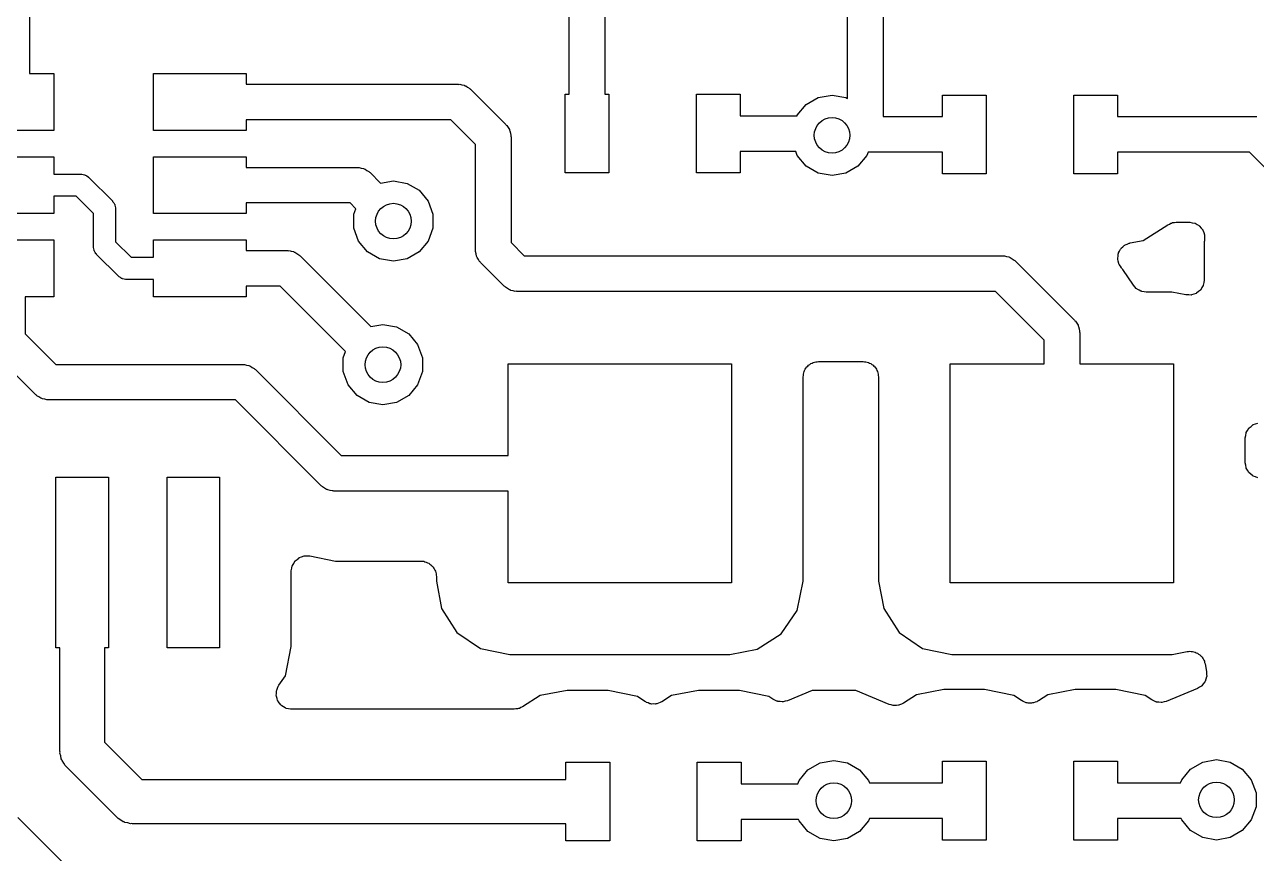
# Model space of a CAD drawing. Extents: x 91.5 to 190, y -113.6 to -60.2.
# Drawn here: x 105.75 to 119.82, y -87.43 to -77.97 of the extents above; entities that cross this region are included whole.
import ezdxf

# ---------------------------------------------------------------- set-up
doc = ezdxf.new("R2010")
doc.units = 0
doc.header["$MEASUREMENT"] = 0
doc.layers.add('BLACK', color=7, linetype='CONTINUOUS')

msp = doc.modelspace()

# ---------------------------------------------------------------- linework, layer by layer
at = {"layer": 'Black'}
for p, q in [((105.804, -74.14), (105.804, -78.525)), ((111.967, -78.76), (111.967, -75.9642)), ((112.373, -75.88), (112.373, -78.76)), ((115.147, -78.8102), (115.147, -76.9)), ((115.553, -76.9), (115.553, -79.0168)), ((105.804, -78.525), (106.08, -78.525)), ((106.08, -78.525), (106.08, -79.175)), ((107.22, -79.175), (107.22, -78.525)), ((107.22, -78.525), (108.28, -78.525)), ((108.28, -78.525), (108.28, -78.6468)), ((108.28, -78.6468), (110.7, -78.6468)), ((110.7, -78.6468), (110.709, -78.6484)), ((110.709, -78.6484), (110.718, -78.6476)), ((110.718, -78.6476), (110.743, -78.6544)), ((110.743, -78.6544), (110.769, -78.6591)), ((110.769, -78.6591), (110.777, -78.6635)), ((110.777, -78.6635), (110.786, -78.6658)), ((110.786, -78.6658), (110.808, -78.6811)), ((110.808, -78.6811), (110.831, -78.6943)), ((110.831, -78.6943), (110.836, -78.7012)), ((110.836, -78.7012), (110.844, -78.7063)), ((110.844, -78.7063), (111.244, -79.1063)), ((111.92, -79.66), (111.92, -78.76)), ((111.92, -78.76), (111.967, -78.76)), ((112.373, -78.76), (112.42, -78.76)), ((112.42, -78.76), (112.42, -79.66)), ((113.42, -79.66), (113.42, -78.76)), ((113.42, -78.76), (113.92, -78.76)), ((113.92, -78.76), (113.92, -79.0068)), ((114.813, -78.7987), (114.97, -78.7711)), ((114.97, -78.7711), (115.127, -78.7987)), ((116.23, -79.0168), (116.23, -78.77)), ((116.23, -78.77), (116.73, -78.77)), ((116.73, -78.77), (116.73, -79.67)), ((117.73, -79.67), (117.73, -78.77)), ((117.73, -78.77), (118.23, -78.77)), ((118.23, -78.77), (118.23, -79.0168)), ((114.573, -79.0005), (114.675, -78.8784)), ((114.675, -78.8784), (114.813, -78.7987)), ((115.127, -78.7987), (115.147, -78.8102)), ((110.616, -79.0532), (108.28, -79.0532)), ((108.28, -79.0532), (108.28, -79.175)), ((110.897, -79.3342), (110.616, -79.0532)), ((113.92, -79.0068), (114.57, -79.0068)), ((114.57, -79.0068), (114.573, -79.0005)), ((115.553, -79.0168), (116.23, -79.0168)), ((118.23, -79.0168), (119.82, -79.0168)), ((106.08, -79.175), (105.02, -79.175)), ((108.28, -79.175), (107.22, -79.175)), ((111.244, -79.1063), (111.249, -79.1136)), ((111.249, -79.1136), (111.256, -79.1194)), ((111.256, -79.1194), (111.269, -79.1424)), ((111.269, -79.1424), (111.284, -79.1641)), ((111.284, -79.1641), (111.286, -79.1728)), ((111.286, -79.1728), (111.291, -79.1805)), ((111.291, -79.1805), (111.296, -79.2067)), ((110.897, -80.54), (110.897, -79.3342)), ((111.296, -79.2067), (111.302, -79.2323)), ((111.302, -79.2323), (111.302, -79.2412)), ((111.302, -79.2412), (111.303, -79.25)), ((111.303, -79.25), (111.303, -80.4558)), ((105.02, -79.475), (106.08, -79.475)), ((106.08, -79.475), (106.08, -79.673)), ((107.22, -80.125), (107.22, -79.475)), ((107.22, -79.475), (108.28, -79.475)), ((108.28, -79.475), (108.28, -79.5968)), ((114.556, -79.4132), (113.92, -79.4132)), ((113.92, -79.4132), (113.92, -79.66)), ((114.573, -79.4595), (114.556, -79.4132)), ((114.675, -79.5816), (114.573, -79.4595)), ((115.367, -79.4595), (115.265, -79.5816)), ((115.381, -79.4232), (115.367, -79.4595)), ((116.23, -79.4232), (115.381, -79.4232)), ((116.23, -79.67), (116.23, -79.4232)), ((119.736, -79.4232), (118.23, -79.4232)), ((118.23, -79.4232), (118.23, -79.67)), ((120.437, -80.1242), (119.736, -79.4232)), ((108.28, -79.5968), (109.55, -79.5968)), ((109.55, -79.5968), (109.559, -79.5984)), ((109.559, -79.5984), (109.568, -79.5976)), ((109.568, -79.5976), (109.593, -79.6044)), ((109.593, -79.6044), (109.619, -79.6091)), ((109.619, -79.6091), (109.627, -79.6135)), ((109.627, -79.6135), (109.636, -79.6158)), ((109.636, -79.6158), (109.658, -79.6311)), ((114.813, -79.6613), (114.675, -79.5816)), ((115.265, -79.5816), (115.127, -79.6613)), ((106.08, -79.673), (106.39, -79.673)), ((106.39, -79.673), (106.396, -79.674)), ((106.396, -79.674), (106.401, -79.6735)), ((106.401, -79.6735), (106.417, -79.6778)), ((106.417, -79.6778), (106.433, -79.6807)), ((106.433, -79.6807), (106.438, -79.6835)), ((106.438, -79.6835), (106.444, -79.6849)), ((106.444, -79.6849), (106.457, -79.6944)), ((106.457, -79.6944), (106.472, -79.7027)), ((106.472, -79.7027), (106.475, -79.707)), ((106.475, -79.707), (106.48, -79.7102)), ((106.48, -79.7102), (106.75, -79.9802)), ((109.658, -79.6311), (109.681, -79.6443)), ((109.681, -79.6443), (109.686, -79.6512)), ((109.686, -79.6512), (109.694, -79.6563)), ((109.694, -79.6563), (109.814, -79.7768)), ((109.814, -79.7768), (109.96, -79.7511)), ((109.96, -79.7511), (110.117, -79.7787)), ((112.42, -79.66), (111.92, -79.66)), ((113.92, -79.66), (113.42, -79.66)), ((114.97, -79.6889), (114.813, -79.6613)), ((115.127, -79.6613), (114.97, -79.6889)), ((116.73, -79.67), (116.23, -79.67)), ((118.23, -79.67), (117.73, -79.67)), ((110.117, -79.7787), (110.255, -79.8584)), ((110.255, -79.8584), (110.357, -79.9805)), ((106.337, -79.927), (106.08, -79.927)), ((106.08, -79.927), (106.08, -80.125)), ((106.533, -80.1226), (106.337, -79.927)), ((106.75, -79.9802), (106.753, -79.9848)), ((106.753, -79.9848), (106.757, -79.9884)), ((106.757, -79.9884), (106.766, -80.0027)), ((106.766, -80.0027), (106.775, -80.0163)), ((106.775, -80.0163), (106.777, -80.0217)), ((106.777, -80.0217), (106.779, -80.0266)), ((106.779, -80.0266), (106.782, -80.0429)), ((106.782, -80.0429), (106.787, -80.0589)), ((109.466, -80.0032), (108.28, -80.0032)), ((108.28, -80.0032), (108.28, -80.125)), ((109.531, -80.0681), (109.466, -80.0032)), ((110.357, -79.9805), (110.412, -80.1303)), ((106.08, -80.125), (105.02, -80.125)), ((106.533, -80.5), (106.533, -80.1226)), ((106.787, -80.0589), (106.786, -80.0645)), ((106.786, -80.0645), (106.787, -80.07)), ((106.787, -80.07), (106.787, -80.4474)), ((108.28, -80.125), (107.22, -80.125)), ((109.508, -80.1303), (109.531, -80.0681)), ((109.508, -80.2897), (109.508, -80.1303)), ((110.412, -80.1303), (110.412, -80.2897)), ((109.563, -80.4395), (109.508, -80.2897)), ((110.412, -80.2897), (110.357, -80.4395)), ((118.525, -80.4305), (118.804, -80.2511)), ((118.804, -80.2511), (118.822, -80.2436)), ((118.822, -80.2436), (118.839, -80.2338)), ((118.839, -80.2338), (118.85, -80.2318)), ((118.85, -80.2318), (118.86, -80.2275)), ((118.86, -80.2275), (118.88, -80.2266)), ((118.88, -80.2266), (118.899, -80.2232)), ((118.899, -80.2232), (119.052, -80.2232)), ((119.052, -80.2232), (119.054, -80.2236)), ((119.054, -80.2236), (119.056, -80.2233)), ((119.056, -80.2233), (119.084, -80.2289)), ((119.084, -80.2289), (119.112, -80.2338)), ((119.112, -80.2338), (119.114, -80.2349)), ((119.114, -80.2349), (119.116, -80.2354)), ((119.116, -80.2354), (119.14, -80.2501)), ((119.14, -80.2501), (119.165, -80.2643)), ((119.165, -80.2643), (119.166, -80.266)), ((119.166, -80.266), (119.168, -80.2672)), ((119.168, -80.2672), (119.186, -80.2893)), ((119.186, -80.2893), (119.204, -80.3109)), ((119.204, -80.3109), (119.204, -80.3131)), ((119.204, -80.3131), (119.206, -80.3148)), ((119.206, -80.3148), (119.215, -80.3416)), ((105.02, -80.425), (106.08, -80.425)), ((106.08, -80.425), (106.08, -81.075)), ((106.787, -80.4474), (106.963, -80.623)), ((107.22, -80.623), (107.22, -80.425)), ((107.22, -80.425), (108.28, -80.425)), ((108.28, -80.425), (108.28, -80.5468)), ((109.665, -80.5616), (109.563, -80.4395)), ((110.357, -80.4395), (110.255, -80.5616)), ((111.303, -80.4558), (111.454, -80.6068)), ((118.341, -80.4717), (118.363, -80.4616)), ((118.363, -80.4616), (118.369, -80.461)), ((118.369, -80.461), (118.376, -80.4586)), ((118.376, -80.4586), (118.525, -80.4305)), ((119.215, -80.3416), (119.225, -80.3682)), ((119.224, -80.4335), (119.221, -80.4476)), ((119.221, -80.4476), (119.221, -80.8809)), ((119.225, -80.4292), (119.224, -80.4313)), ((119.224, -80.4313), (119.224, -80.4335)), ((119.225, -80.3682), (119.225, -80.3705)), ((119.225, -80.3705), (119.225, -80.3726)), ((119.225, -80.3726), (119.225, -80.4009)), ((119.225, -80.4009), (119.225, -80.4292)), ((106.534, -80.5055), (106.533, -80.5)), ((106.533, -80.5111), (106.534, -80.5055)), ((106.538, -80.5271), (106.533, -80.5111)), ((106.541, -80.5434), (106.538, -80.5271)), ((106.543, -80.5483), (106.541, -80.5434)), ((106.545, -80.5537), (106.543, -80.5483)), ((106.554, -80.5673), (106.545, -80.5537)), ((106.563, -80.5816), (106.554, -80.5673)), ((106.567, -80.5852), (106.563, -80.5816)), ((106.57, -80.5898), (106.567, -80.5852)), ((106.82, -80.8398), (106.57, -80.5898)), ((108.28, -80.5468), (108.75, -80.5468)), ((108.75, -80.5468), (108.759, -80.5484)), ((108.759, -80.5484), (108.768, -80.5476)), ((108.768, -80.5476), (108.793, -80.5544)), ((108.793, -80.5544), (108.819, -80.5591)), ((108.819, -80.5591), (108.827, -80.5635)), ((108.827, -80.5635), (108.836, -80.5658)), ((108.836, -80.5658), (108.858, -80.5811)), ((108.858, -80.5811), (108.881, -80.5943)), ((108.881, -80.5943), (108.886, -80.6012)), ((108.886, -80.6012), (108.894, -80.6063)), ((108.894, -80.6063), (109.703, -81.4153)), ((109.803, -80.6413), (109.665, -80.5616)), ((110.255, -80.5616), (110.117, -80.6413)), ((110.898, -80.5488), (110.897, -80.54)), ((110.898, -80.5577), (110.898, -80.5488)), ((110.904, -80.5833), (110.898, -80.5577)), ((110.909, -80.6095), (110.904, -80.5833)), ((111.454, -80.6068), (116.92, -80.6068)), ((116.92, -80.6068), (116.929, -80.6084)), ((116.929, -80.6084), (116.938, -80.6076)), ((116.938, -80.6076), (116.963, -80.6144)), ((118.236, -80.6095), (118.239, -80.5857)), ((118.239, -80.5857), (118.241, -80.5796)), ((118.241, -80.5796), (118.242, -80.573)), ((118.242, -80.573), (118.254, -80.5521)), ((118.254, -80.5521), (118.264, -80.5304)), ((118.264, -80.5304), (118.269, -80.5257)), ((118.269, -80.5257), (118.272, -80.5198)), ((118.272, -80.5198), (118.29, -80.5043)), ((118.29, -80.5043), (118.307, -80.4873)), ((118.307, -80.4873), (118.313, -80.4845)), ((118.313, -80.4845), (118.319, -80.4801)), ((118.319, -80.4801), (118.341, -80.4717)), ((106.963, -80.623), (107.22, -80.623)), ((109.96, -80.6689), (109.803, -80.6413)), ((110.117, -80.6413), (109.96, -80.6689)), ((110.914, -80.6172), (110.909, -80.6095)), ((110.916, -80.6259), (110.914, -80.6172)), ((110.931, -80.6476), (110.916, -80.6259)), ((110.944, -80.6706), (110.931, -80.6476)), ((110.951, -80.6764), (110.944, -80.6706)), ((110.956, -80.6837), (110.951, -80.6764)), ((111.226, -80.9537), (110.956, -80.6837)), ((116.963, -80.6144), (116.989, -80.6191)), ((116.989, -80.6191), (116.997, -80.6235)), ((116.997, -80.6235), (117.006, -80.6258)), ((117.006, -80.6258), (117.028, -80.6411)), ((117.028, -80.6411), (117.051, -80.6543)), ((117.051, -80.6543), (117.056, -80.6612)), ((117.056, -80.6612), (117.064, -80.6663)), ((117.064, -80.6663), (117.739, -81.3413)), ((118.233, -80.6331), (118.236, -80.6095)), ((118.234, -80.6397), (118.233, -80.6331)), ((118.233, -80.6464), (118.234, -80.6397)), ((118.239, -80.6695), (118.233, -80.6464)), ((118.244, -80.693), (118.239, -80.6695)), ((118.247, -80.6988), (118.244, -80.693)), ((118.249, -80.7053), (118.247, -80.6988)), ((118.263, -80.7249), (118.249, -80.7053)), ((118.275, -80.7455), (118.263, -80.7249)), ((118.28, -80.7497), (118.275, -80.7455)), ((118.284, -80.7552), (118.28, -80.7497)), ((106.825, -80.843), (106.82, -80.8398)), ((106.828, -80.8473), (106.825, -80.843)), ((106.843, -80.8556), (106.828, -80.8473)), ((106.856, -80.8651), (106.843, -80.8556)), ((106.862, -80.8665), (106.856, -80.8651)), ((106.867, -80.8693), (106.862, -80.8665)), ((106.883, -80.8722), (106.867, -80.8693)), ((106.899, -80.8765), (106.883, -80.8722)), ((106.904, -80.876), (106.899, -80.8765)), ((106.91, -80.877), (106.904, -80.876)), ((107.22, -80.877), (106.91, -80.877)), ((107.22, -81.075), (107.22, -80.877)), ((118.292, -80.7634), (118.284, -80.7552)), ((118.412, -80.9429), (118.292, -80.7634)), ((119.221, -80.8853), (119.215, -80.9131)), ((119.221, -80.8809), (119.22, -80.8831)), ((119.22, -80.8831), (119.221, -80.8853)), ((108.666, -80.9532), (108.28, -80.9532)), ((108.28, -80.9532), (108.28, -81.075)), ((109.413, -81.7007), (108.666, -80.9532)), ((111.234, -80.9588), (111.226, -80.9537)), ((111.239, -80.9657), (111.234, -80.9588)), ((111.262, -80.9789), (111.239, -80.9657)), ((111.284, -80.9942), (111.262, -80.9789)), ((111.293, -80.9965), (111.284, -80.9942)), ((111.301, -81.0009), (111.293, -80.9965)), ((111.327, -81.0056), (111.301, -81.0009)), ((111.352, -81.0124), (111.327, -81.0056)), ((111.361, -81.0116), (111.352, -81.0124)), ((111.37, -81.0132), (111.361, -81.0116)), ((116.836, -81.0132), (111.37, -81.0132)), ((117.392, -81.5692), (116.836, -81.0132)), ((118.429, -80.9608), (118.412, -80.9429)), ((118.445, -80.9798), (118.429, -80.9608)), ((118.45, -80.9827), (118.445, -80.9798)), ((118.454, -80.9869), (118.45, -80.9827)), ((118.476, -80.9979), (118.454, -80.9869)), ((118.498, -81.0103), (118.476, -80.9979)), ((118.504, -81.0113), (118.498, -81.0103)), ((118.509, -81.0139), (118.504, -81.0113)), ((118.534, -81.0166), (118.509, -81.0139)), ((118.558, -81.0209), (118.534, -81.0166)), ((118.852, -81.0209), (118.558, -81.0209)), ((119.011, -81.0529), (118.852, -81.0209)), ((119.155, -81.0147), (119.133, -81.0329)), ((119.177, -80.9971), (119.155, -81.0147)), ((119.178, -80.9952), (119.177, -80.9971)), ((119.18, -80.9937), (119.178, -80.9952)), ((119.194, -80.9692), (119.18, -80.9937)), ((119.209, -80.9451), (119.194, -80.9692)), ((119.21, -80.9409), (119.209, -80.9429)), ((119.209, -80.9429), (119.209, -80.9451)), ((119.215, -80.9131), (119.21, -80.9409)), ((106.08, -81.075), (105.753, -81.075)), ((105.753, -81.075), (105.753, -81.4958)), ((108.28, -81.075), (107.22, -81.075)), ((119.013, -81.053), (119.011, -81.0529)), ((119.015, -81.0537), (119.013, -81.053)), ((119.043, -81.0537), (119.015, -81.0537)), ((119.071, -81.0545), (119.043, -81.0537)), ((119.074, -81.0537), (119.071, -81.0545)), ((119.076, -81.0537), (119.074, -81.0537)), ((119.102, -81.0441), (119.076, -81.0537)), ((119.129, -81.0351), (119.102, -81.0441)), ((119.131, -81.0337), (119.129, -81.0351)), ((119.133, -81.0329), (119.131, -81.0337)), ((109.703, -81.4153), (109.84, -81.3911)), ((109.84, -81.3911), (109.997, -81.4187)), ((109.997, -81.4187), (110.135, -81.4984)), ((117.739, -81.3413), (117.744, -81.3486)), ((117.744, -81.3486), (117.751, -81.3544)), ((117.751, -81.3544), (117.764, -81.3774)), ((117.764, -81.3774), (117.779, -81.3991)), ((117.779, -81.3991), (117.781, -81.4078)), ((117.781, -81.4078), (117.786, -81.4155)), ((117.786, -81.4155), (117.791, -81.4417)), ((117.791, -81.4417), (117.797, -81.4673)), ((105.753, -81.4958), (106.104, -81.8468)), ((110.135, -81.4984), (110.237, -81.6205)), ((117.392, -81.84), (117.392, -81.5692)), ((117.797, -81.4673), (117.797, -81.4762)), ((117.797, -81.4762), (117.798, -81.485)), ((117.798, -81.485), (117.798, -81.84)), ((105.876, -82.1937), (105.406, -81.7237)), ((109.388, -81.7703), (109.413, -81.7007)), ((110.237, -81.6205), (110.292, -81.7703)), ((106.104, -81.8468), (108.24, -81.8468)), ((108.24, -81.8468), (108.249, -81.8484)), ((108.249, -81.8484), (108.258, -81.8476)), ((108.258, -81.8476), (108.283, -81.8544)), ((108.283, -81.8544), (108.309, -81.8591)), ((108.309, -81.8591), (108.317, -81.8635)), ((108.317, -81.8635), (108.326, -81.8658)), ((108.326, -81.8658), (108.348, -81.8811)), ((109.388, -81.9297), (109.388, -81.7703)), ((110.292, -81.7703), (110.292, -81.9297)), ((111.27, -82.8868), (111.27, -81.84)), ((111.27, -81.84), (113.82, -81.84)), ((113.82, -81.84), (113.82, -84.34)), ((114.68, -81.8759), (114.692, -81.866)), ((114.692, -81.866), (114.702, -81.8543)), ((114.702, -81.8543), (114.715, -81.8466)), ((114.715, -81.8466), (114.727, -81.8367)), ((114.727, -81.8367), (114.741, -81.8315)), ((114.741, -81.8315), (114.755, -81.8238)), ((114.755, -81.8238), (114.77, -81.8211)), ((114.77, -81.8211), (114.784, -81.8159)), ((114.784, -81.8159), (114.799, -81.8159)), ((114.799, -81.8159), (114.815, -81.8132)), ((114.815, -81.8132), (115.325, -81.8132)), ((115.325, -81.8132), (115.341, -81.8159)), ((115.341, -81.8159), (115.356, -81.8159)), ((115.356, -81.8159), (115.37, -81.8211)), ((115.37, -81.8211), (115.385, -81.8238)), ((115.385, -81.8238), (115.399, -81.8315)), ((115.399, -81.8315), (115.413, -81.8367)), ((115.413, -81.8367), (115.425, -81.8466)), ((115.425, -81.8466), (115.438, -81.8543)), ((115.438, -81.8543), (115.448, -81.866)), ((115.448, -81.866), (115.46, -81.8759)), ((116.32, -84.34), (116.32, -81.84)), ((116.32, -81.84), (117.392, -81.84)), ((117.798, -81.84), (118.87, -81.84)), ((118.87, -81.84), (118.87, -84.34)), ((108.348, -81.8811), (108.371, -81.8943)), ((108.371, -81.8943), (108.376, -81.9012)), ((108.376, -81.9012), (108.384, -81.9063)), ((108.384, -81.9063), (109.364, -82.8868)), ((109.443, -82.0795), (109.388, -81.9297)), ((110.292, -81.9297), (110.237, -82.0795)), ((114.639, -81.9887), (114.642, -81.9736)), ((114.639, -84.3224), (114.639, -81.9887)), ((114.642, -81.9582), (114.647, -81.9438)), ((114.642, -81.9736), (114.642, -81.9582)), ((114.647, -81.9438), (114.65, -81.9287)), ((114.65, -81.9287), (114.657, -81.9154)), ((114.657, -81.9154), (114.663, -81.9009)), ((114.663, -81.9009), (114.672, -81.8892)), ((114.672, -81.8892), (114.68, -81.8759)), ((115.46, -81.8759), (115.468, -81.8892)), ((115.468, -81.8892), (115.477, -81.9009)), ((115.477, -81.9009), (115.483, -81.9154)), ((115.483, -81.9154), (115.49, -81.9287)), ((115.49, -81.9287), (115.493, -81.9438)), ((115.493, -81.9438), (115.498, -81.9582)), ((115.498, -81.9582), (115.498, -81.9736)), ((115.498, -81.9736), (115.501, -81.9887)), ((115.501, -81.9887), (115.501, -84.3236)), ((109.545, -82.2016), (109.443, -82.0795)), ((110.237, -82.0795), (110.135, -82.2016)), ((105.884, -82.1988), (105.876, -82.1937)), ((105.889, -82.2057), (105.884, -82.1988)), ((105.912, -82.2189), (105.889, -82.2057)), ((105.934, -82.2342), (105.912, -82.2189)), ((105.943, -82.2365), (105.934, -82.2342)), ((105.951, -82.2409), (105.943, -82.2365)), ((105.977, -82.2456), (105.951, -82.2409)), ((106.002, -82.2524), (105.977, -82.2456)), ((106.011, -82.2516), (106.002, -82.2524)), ((106.02, -82.2532), (106.011, -82.2516)), ((108.156, -82.2532), (106.02, -82.2532)), ((109.136, -83.2337), (108.156, -82.2532)), ((109.683, -82.2813), (109.545, -82.2016)), ((109.84, -82.3089), (109.683, -82.2813)), ((109.997, -82.2813), (109.84, -82.3089)), ((110.135, -82.2016), (109.997, -82.2813)), ((119.716, -82.6008), (119.73, -82.5763)), ((119.73, -82.5763), (119.732, -82.5748)), ((119.732, -82.5748), (119.733, -82.5729)), ((119.733, -82.5729), (119.755, -82.5553)), ((119.755, -82.5553), (119.777, -82.5371)), ((119.777, -82.5371), (119.779, -82.5363)), ((119.779, -82.5363), (119.781, -82.5349)), ((119.781, -82.5349), (119.808, -82.5259)), ((119.808, -82.5259), (119.834, -82.5163)), ((119.689, -82.6847), (119.695, -82.6569)), ((119.69, -82.6869), (119.689, -82.6847)), ((119.689, -82.6891), (119.69, -82.6869)), ((119.689, -82.9684), (119.689, -82.6891)), ((119.695, -82.6569), (119.7, -82.6291)), ((119.7, -82.6291), (119.701, -82.6271)), ((119.701, -82.6249), (119.716, -82.6008)), ((119.701, -82.6271), (119.701, -82.6249)), ((109.364, -82.8868), (111.27, -82.8868)), ((119.689, -82.9694), (119.689, -82.9684)), ((119.689, -82.9704), (119.689, -82.9694)), ((119.695, -82.9994), (119.689, -82.9704)), ((119.7, -83.0284), (119.695, -82.9994)), ((106.105, -85.085), (106.105, -83.135)), ((106.105, -83.135), (106.705, -83.135)), ((106.705, -83.135), (106.705, -85.085)), ((107.375, -85.085), (107.375, -83.135)), ((107.375, -83.135), (107.975, -83.135)), ((107.975, -83.135), (107.975, -85.085)), ((119.7, -83.0293), (119.7, -83.0284)), ((119.7, -83.0303), (119.7, -83.0293)), ((119.715, -83.0557), (119.7, -83.0303)), ((119.73, -83.0812), (119.715, -83.0557)), ((119.731, -83.0819), (119.73, -83.0812)), ((119.731, -83.0827), (119.731, -83.0819)), ((119.754, -83.1014), (119.731, -83.0827)), ((119.777, -83.1204), (119.754, -83.1014)), ((119.778, -83.1207), (119.777, -83.1204)), ((119.779, -83.1214), (119.778, -83.1207)), ((119.806, -83.1312), (119.779, -83.1214)), ((119.834, -83.1412), (119.806, -83.1312)), ((109.144, -83.2388), (109.136, -83.2337)), ((109.149, -83.2457), (109.144, -83.2388)), ((109.172, -83.2589), (109.149, -83.2457)), ((109.194, -83.2742), (109.172, -83.2589)), ((109.203, -83.2765), (109.194, -83.2742)), ((109.211, -83.2809), (109.203, -83.2765)), ((109.237, -83.2856), (109.211, -83.2809)), ((109.262, -83.2924), (109.237, -83.2856)), ((109.271, -83.2916), (109.262, -83.2924)), ((109.28, -83.2932), (109.271, -83.2916)), ((111.27, -83.2932), (109.28, -83.2932)), ((111.27, -84.34), (111.27, -83.2932)), ((108.806, -84.1434), (108.821, -84.1189)), ((108.821, -84.1189), (108.835, -84.0942)), ((108.835, -84.0942), (108.837, -84.0929)), ((108.837, -84.0929), (108.838, -84.0912)), ((108.838, -84.0912), (108.86, -84.0733)), ((108.86, -84.0733), (108.882, -84.055)), ((108.882, -84.055), (108.884, -84.0543)), ((108.884, -84.0543), (108.885, -84.0531)), ((108.885, -84.0531), (108.912, -84.0439)), ((108.912, -84.0439), (108.939, -84.0341)), ((108.939, -84.0341), (108.941, -84.0341)), ((108.941, -84.0341), (108.943, -84.0335)), ((108.943, -84.0335), (108.971, -84.0341)), ((108.971, -84.0341), (109, -84.0341)), ((109, -84.0341), (109.002, -84.0348)), ((109.002, -84.0348), (109.004, -84.0348)), ((109.004, -84.0348), (109.297, -84.0932)), ((109.297, -84.0932), (110.275, -84.0932)), ((110.275, -84.0932), (110.291, -84.0959)), ((110.291, -84.0959), (110.306, -84.0959)), ((110.306, -84.0959), (110.32, -84.1011)), ((110.32, -84.1011), (110.335, -84.1038)), ((110.335, -84.1038), (110.349, -84.1115)), ((110.349, -84.1115), (110.363, -84.1167)), ((110.363, -84.1167), (110.375, -84.1266)), ((108.794, -84.2031), (108.8, -84.1751)), ((108.794, -84.205), (108.794, -84.2031)), ((108.794, -84.207), (108.794, -84.205)), ((108.794, -85.0674), (108.794, -84.207)), ((108.8, -84.1751), (108.805, -84.1469)), ((108.805, -84.1469), (108.806, -84.1453)), ((108.806, -84.1453), (108.806, -84.1434)), ((110.375, -84.1266), (110.388, -84.1343)), ((110.388, -84.1343), (110.398, -84.146)), ((110.398, -84.146), (110.41, -84.1559)), ((110.41, -84.1559), (110.418, -84.1692)), ((110.418, -84.1692), (110.427, -84.1809)), ((110.427, -84.1809), (110.433, -84.1954)), ((110.433, -84.1954), (110.44, -84.2087)), ((110.44, -84.2087), (110.443, -84.2238)), ((110.443, -84.2238), (110.448, -84.2382)), ((110.448, -84.2382), (110.448, -84.2536)), ((110.448, -84.2536), (110.451, -84.2687)), ((110.451, -84.2687), (110.451, -84.3236)), ((110.451, -84.3236), (110.51, -84.6354)), ((113.82, -84.34), (111.27, -84.34)), ((114.571, -84.6573), (114.639, -84.3224)), ((115.501, -84.3236), (115.56, -84.6354)), ((118.87, -84.34), (116.32, -84.34)), ((110.51, -84.6354), (110.685, -84.9087)), ((114.389, -84.9246), (114.571, -84.6573)), ((115.56, -84.6354), (115.735, -84.9087)), ((110.685, -84.9087), (110.953, -85.0913)), ((114.115, -85.1005), (114.389, -84.9246)), ((115.735, -84.9087), (116.003, -85.0913)), ((106.151, -85.085), (106.105, -85.085)), ((106.151, -86.265), (106.151, -85.085)), ((106.705, -85.085), (106.659, -85.085)), ((106.659, -85.085), (106.659, -86.1598)), ((107.975, -85.085), (107.375, -85.085)), ((108.726, -85.4023), (108.794, -85.0674)), ((110.953, -85.0913), (111.288, -85.1591)), ((113.804, -85.1591), (114.115, -85.1005)), ((116.003, -85.0913), (116.338, -85.1591)), ((111.288, -85.1591), (113.804, -85.1591)), ((116.338, -85.1591), (118.854, -85.1591)), ((118.854, -85.1591), (119.026, -85.1267)), ((119.026, -85.1267), (119.041, -85.1265)), ((119.041, -85.1265), (119.056, -85.1237)), ((119.056, -85.1237), (119.072, -85.1262)), ((119.072, -85.1262), (119.087, -85.126)), ((119.087, -85.126), (119.101, -85.1311)), ((119.101, -85.1311), (119.117, -85.1336)), ((119.117, -85.1336), (119.13, -85.1411)), ((119.13, -85.1411), (119.144, -85.1462)), ((119.144, -85.1462), (119.156, -85.1559)), ((119.156, -85.1559), (119.17, -85.1634)), ((119.17, -85.1634), (119.18, -85.1751)), ((119.18, -85.1751), (119.192, -85.1848)), ((119.192, -85.1848), (119.199, -85.198)), ((119.199, -85.198), (119.209, -85.2097)), ((119.209, -85.2097), (119.215, -85.224)), ((119.215, -85.224), (119.223, -85.2373)), ((119.223, -85.2373), (119.225, -85.2523)), ((119.225, -85.2523), (119.231, -85.2667)), ((119.231, -85.2667), (119.248, -85.3551)), ((119.248, -85.3551), (119.248, -85.3829)), ((119.248, -85.3829), (119.249, -85.4106)), ((108.636, -85.5452), (108.645, -85.5228)), ((108.645, -85.5228), (108.649, -85.5176)), ((108.649, -85.5176), (108.652, -85.5115)), ((108.652, -85.5115), (108.726, -85.4023)), ((119.189, -85.5207), (119.166, -85.5349)), ((119.191, -85.5185), (119.189, -85.5207)), ((119.193, -85.5171), (119.191, -85.5185)), ((119.21, -85.495), (119.193, -85.5171)), ((119.228, -85.4736), (119.21, -85.495)), ((119.229, -85.4709), (119.228, -85.4736)), ((119.231, -85.4687), (119.229, -85.4709)), ((119.239, -85.4423), (119.231, -85.4687)), ((119.248, -85.4161), (119.239, -85.4423)), ((119.249, -85.4106), (119.248, -85.4133)), ((119.248, -85.4133), (119.248, -85.4161)), ((108.622, -85.6278), (108.624, -85.6039)), ((108.624, -85.6343), (108.622, -85.6278)), ((108.624, -85.58), (108.626, -85.5737)), ((108.624, -85.6039), (108.624, -85.58)), ((108.624, -85.641), (108.624, -85.6343)), ((108.632, -85.6635), (108.624, -85.641)), ((108.626, -85.5737), (108.627, -85.567)), ((108.627, -85.567), (108.636, -85.5452)), ((108.638, -85.6865), (108.632, -85.6635)), ((111.635, -85.6295), (111.435, -85.7581)), ((111.946, -85.5709), (111.635, -85.6295)), ((112.412, -85.5709), (111.946, -85.5709)), ((112.747, -85.6387), (112.412, -85.5709)), ((112.832, -85.6967), (112.747, -85.6387)), ((113.135, -85.6295), (113.026, -85.6994)), ((113.446, -85.5709), (113.135, -85.6295)), ((113.912, -85.5709), (113.446, -85.5709)), ((114.247, -85.6387), (113.912, -85.5709)), ((114.295, -85.6711), (114.247, -85.6387)), ((114.318, -85.6817), (114.295, -85.6711)), ((114.741, -85.5726), (114.461, -85.6884)), ((115.241, -85.573), (114.741, -85.5726)), ((115.622, -85.731), (115.241, -85.573)), ((115.935, -85.6195), (115.784, -85.7165)), ((116.246, -85.5609), (115.935, -85.6195)), ((116.712, -85.5609), (116.246, -85.5609)), ((117.047, -85.6287), (116.712, -85.5609)), ((117.132, -85.6867), (117.047, -85.6287)), ((117.435, -85.6195), (117.326, -85.6894)), ((117.746, -85.5609), (117.435, -85.6195)), ((118.212, -85.5609), (117.746, -85.5609)), ((118.547, -85.6287), (118.212, -85.5609)), ((118.621, -85.6791), (118.547, -85.6287)), ((119.142, -85.5498), (118.787, -85.6964)), ((119.166, -85.5349), (119.142, -85.5498)), ((108.642, -85.6919), (108.638, -85.6865)), ((108.645, -85.6983), (108.642, -85.6919)), ((108.66, -85.7166), (108.645, -85.6983)), ((108.674, -85.736), (108.66, -85.7166)), ((108.679, -85.7398), (108.674, -85.736)), ((108.684, -85.7449), (108.679, -85.7398)), ((108.704, -85.7569), (108.684, -85.7449)), ((108.724, -85.7704), (108.704, -85.7569)), ((108.731, -85.7721), (108.724, -85.7704)), ((108.737, -85.7754), (108.731, -85.7721)), ((108.76, -85.7796), (108.737, -85.7754)), ((108.783, -85.7855), (108.76, -85.7796)), ((108.79, -85.7848), (108.783, -85.7855)), ((108.797, -85.786), (108.79, -85.7848)), ((111.34, -85.786), (108.797, -85.786)), ((111.359, -85.7826), (111.34, -85.786)), ((111.379, -85.7817), (111.359, -85.7826)), ((111.389, -85.7774), (111.379, -85.7817)), ((111.4, -85.7754), (111.389, -85.7774)), ((111.417, -85.7656), (111.4, -85.7754)), ((111.435, -85.7581), (111.417, -85.7656)), ((112.842, -85.7012), (112.832, -85.6967)), ((112.851, -85.7078), (112.842, -85.7012)), ((112.87, -85.7137), (112.851, -85.7078)), ((112.888, -85.7218), (112.87, -85.7137)), ((112.899, -85.7226), (112.888, -85.7218)), ((112.909, -85.7259), (112.899, -85.7226)), ((112.929, -85.7249), (112.909, -85.7259)), ((112.948, -85.7264), (112.929, -85.7249)), ((112.959, -85.7235), (112.948, -85.7264)), ((112.97, -85.7229), (112.959, -85.7235)), ((112.988, -85.7153), (112.97, -85.7229)), ((113.007, -85.71), (112.988, -85.7153)), ((113.016, -85.7036), (113.007, -85.71)), ((113.026, -85.6994), (113.016, -85.7036)), ((114.341, -85.6935), (114.318, -85.6817)), ((114.346, -85.6942), (114.341, -85.6935)), ((114.35, -85.6962), (114.346, -85.6942)), ((114.376, -85.6982), (114.35, -85.6962)), ((114.401, -85.7015), (114.376, -85.6982)), ((114.406, -85.7005), (114.401, -85.7015)), ((114.411, -85.7008), (114.406, -85.7005)), ((114.436, -85.6939), (114.411, -85.7008)), ((114.461, -85.6884), (114.436, -85.6939)), ((115.645, -85.7361), (115.622, -85.731)), ((115.667, -85.743), (115.645, -85.7361)), ((115.674, -85.7427), (115.667, -85.743)), ((115.681, -85.7443), (115.674, -85.7427)), ((115.704, -85.7412), (115.681, -85.7443)), ((115.728, -85.7401), (115.704, -85.7412)), ((115.734, -85.7373), (115.728, -85.7401)), ((115.742, -85.7364), (115.734, -85.7373)), ((115.762, -85.7256), (115.742, -85.7364)), ((115.784, -85.7165), (115.762, -85.7256)), ((117.142, -85.6912), (117.132, -85.6867)), ((117.151, -85.6978), (117.142, -85.6912)), ((117.17, -85.7037), (117.151, -85.6978)), ((117.188, -85.7118), (117.17, -85.7037)), ((117.199, -85.7126), (117.188, -85.7118)), ((117.209, -85.7159), (117.199, -85.7126)), ((117.229, -85.7149), (117.209, -85.7159)), ((117.248, -85.7164), (117.229, -85.7149)), ((117.259, -85.7135), (117.248, -85.7164)), ((117.27, -85.7129), (117.259, -85.7135)), ((117.288, -85.7053), (117.27, -85.7129)), ((117.307, -85.7), (117.288, -85.7053)), ((117.316, -85.6936), (117.307, -85.7)), ((117.326, -85.6894), (117.316, -85.6936)), ((118.644, -85.6897), (118.621, -85.6791)), ((118.667, -85.7016), (118.644, -85.6897)), ((118.672, -85.7022), (118.667, -85.7016)), ((118.677, -85.7042), (118.672, -85.7022)), ((118.702, -85.7062), (118.677, -85.7042)), ((118.728, -85.7096), (118.702, -85.7062)), ((118.732, -85.7085), (118.728, -85.7096)), ((118.737, -85.7089), (118.732, -85.7085)), ((118.762, -85.7019), (118.737, -85.7089)), ((118.787, -85.6964), (118.762, -85.7019)), ((106.659, -86.1598), (107.085, -86.586)), ((106.153, -86.276), (106.151, -86.265)), ((106.152, -86.2871), (106.153, -86.276)), ((106.161, -86.3192), (106.152, -86.2871)), ((106.166, -86.3519), (106.161, -86.3192)), ((106.172, -86.3616), (106.166, -86.3519)), ((106.175, -86.3723), (106.172, -86.3616)), ((106.194, -86.3995), (106.175, -86.3723)), ((114.833, -86.3987), (114.99, -86.3711)), ((114.99, -86.3711), (115.147, -86.3987)), ((119.203, -86.3887), (119.36, -86.3611)), ((119.36, -86.3611), (119.517, -86.3887)), ((106.21, -86.4283), (106.194, -86.3995)), ((106.219, -86.4355), (106.21, -86.4283)), ((106.225, -86.4446), (106.219, -86.4355)), ((106.8, -87.0196), (106.225, -86.4446)), ((111.93, -86.586), (111.93, -86.39)), ((111.93, -86.39), (112.43, -86.39)), ((112.43, -86.39), (112.43, -86.7955)), ((113.43, -87.29), (113.43, -86.39)), ((113.43, -86.39), (113.93, -86.39)), ((113.93, -86.39), (113.93, -86.6368)), ((114.593, -86.6005), (114.695, -86.4784)), ((114.695, -86.4784), (114.833, -86.3987)), ((115.147, -86.3987), (115.285, -86.4784)), ((115.285, -86.4784), (115.387, -86.6005)), ((116.23, -86.6268), (116.23, -86.38)), ((116.23, -86.38), (116.73, -86.38)), ((116.73, -86.38), (116.73, -87.28)), ((117.73, -87.28), (117.73, -86.38)), ((117.73, -86.38), (118.23, -86.38)), ((118.23, -86.38), (118.23, -86.6268)), ((118.963, -86.5905), (119.065, -86.4684)), ((119.065, -86.4684), (119.203, -86.3887)), ((119.517, -86.3887), (119.655, -86.4684)), ((119.655, -86.4684), (119.757, -86.5905)), ((107.085, -86.586), (111.93, -86.586)), ((113.93, -86.6368), (114.579, -86.6368)), ((114.579, -86.6368), (114.593, -86.6005)), ((115.387, -86.6005), (115.397, -86.6268)), ((115.397, -86.6268), (116.23, -86.6268)), ((118.23, -86.6268), (118.949, -86.6268)), ((118.949, -86.6268), (118.963, -86.5905)), ((119.757, -86.5905), (119.812, -86.7403)), ((112.43, -86.7955), (112.43, -86.7959)), ((112.43, -86.7959), (112.43, -86.8841)), ((119.812, -86.7403), (119.812, -86.8997)), ((112.43, -86.8841), (112.43, -86.8845)), ((112.43, -86.8845), (112.43, -87.29)), ((119.812, -86.8997), (119.757, -87.0495)), ((105.672, -87.0225), (106.222, -87.5731)), ((106.81, -87.026), (106.8, -87.0196)), ((106.817, -87.0346), (106.81, -87.026)), ((106.845, -87.0512), (106.817, -87.0346)), ((106.873, -87.0702), (106.845, -87.0512)), ((106.883, -87.0731), (106.873, -87.0702)), ((106.893, -87.0787), (106.883, -87.0731)), ((106.926, -87.0844), (106.893, -87.0787)), ((114.587, -87.0432), (113.93, -87.0432)), ((113.93, -87.0432), (113.93, -87.29)), ((114.593, -87.0595), (114.587, -87.0432)), ((114.695, -87.1816), (114.593, -87.0595)), ((115.387, -87.0595), (115.285, -87.1816)), ((115.397, -87.0332), (115.387, -87.0595)), ((116.23, -87.0332), (115.397, -87.0332)), ((116.23, -87.28), (116.23, -87.0332)), ((118.957, -87.0332), (118.23, -87.0332)), ((118.23, -87.0332), (118.23, -87.28)), ((118.963, -87.0495), (118.957, -87.0332)), ((119.065, -87.1716), (118.963, -87.0495)), ((119.757, -87.0495), (119.655, -87.1716)), ((106.958, -87.093), (106.926, -87.0844)), ((106.969, -87.0921), (106.958, -87.093)), ((106.98, -87.094), (106.969, -87.0921)), ((111.93, -87.094), (106.98, -87.094)), ((111.93, -87.29), (111.93, -87.094)), ((114.833, -87.2613), (114.695, -87.1816)), ((115.285, -87.1816), (115.147, -87.2613)), ((119.203, -87.2513), (119.065, -87.1716)), ((119.655, -87.1716), (119.517, -87.2513)), ((112.43, -87.29), (111.93, -87.29)), ((113.93, -87.29), (113.43, -87.29)), ((114.99, -87.2889), (114.833, -87.2613)), ((115.147, -87.2613), (114.99, -87.2889)), ((116.73, -87.28), (116.23, -87.28)), ((118.23, -87.28), (117.73, -87.28)), ((119.36, -87.2789), (119.203, -87.2513)), ((119.517, -87.2513), (119.36, -87.2789))]:
    msp.add_line(p, q, dxfattribs=at)
for centre in [(114.97, -79.23), (109.96, -80.21), (109.84, -81.85), (114.99, -86.83), (119.36, -86.82)]:
    msp.add_circle(centre, 0.2032, dxfattribs=at)

doc.saveas('drawing.dxf')
